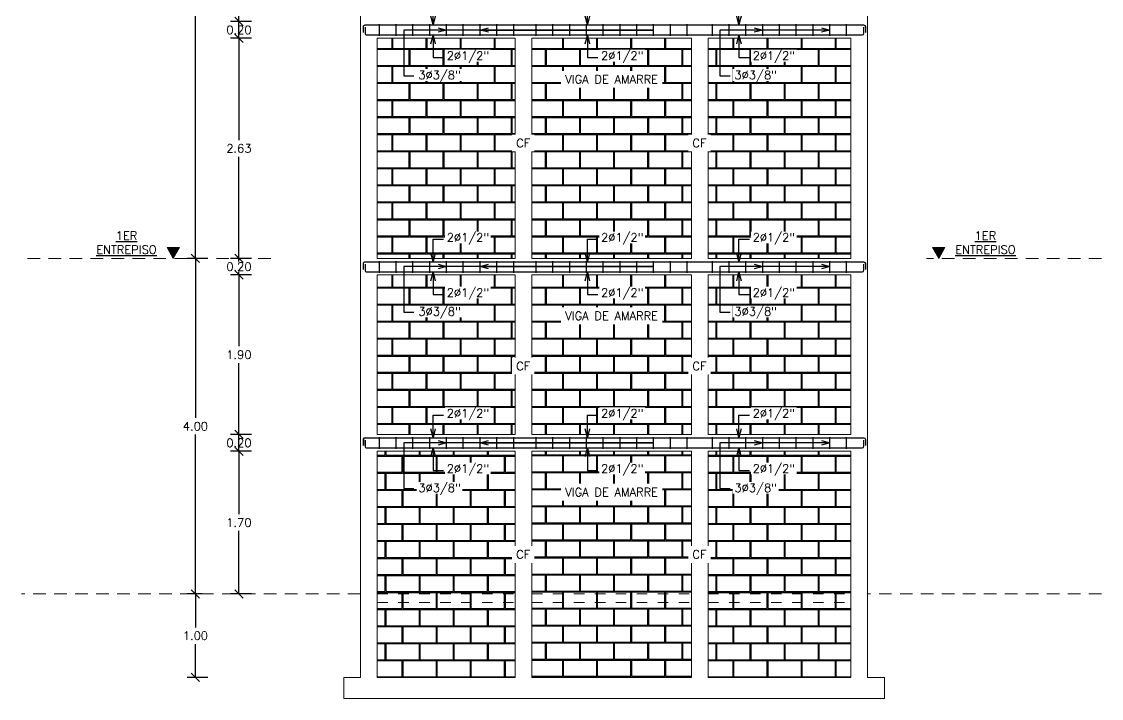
# Model space of a CAD drawing. Header units: metres. Extents: x -44 to 358, y -246 to 48.
# Drawn here: x -21.91 to -9.04, y -98.17 to -90.1 of the extents above; entities that cross this region are included whole.
import ezdxf
from ezdxf import colors
from ezdxf.entities.mleader import LeaderData, LeaderLine
from ezdxf.math import Vec2, Vec3

# ---------------------------------------------------------------- set-up
doc = ezdxf.new("R2010")
doc.units = ezdxf.units.M
doc.header["$LTSCALE"] = 0.3
doc.header["$PDMODE"] = 3
for name, pattern in [('DASHED', [0.75, 0.5, -0.25]), ('HIDDEN', [9.525, 6.35, -3.175]), ('STYLE_01', [0.833282, 0.416565, -0.416718])]:
    doc.linetypes.add(name, pattern=pattern)
for name, color, linetype in [('001-DIMLOSA', 4, 'Continuous'), ('001-DIMTEXTO', 4, 'Continuous'), ('ACERO', 5, 'Continuous'), ('DIMENSIONES', 7, 'Continuous'), ('DIMTEXTO', 4, 'Continuous'), ('HATCH', 8, 'Continuous'), ('TEXTO1', 1, 'Continuous')]:
    doc.layers.add(name, color=color, linetype=linetype)
doc.layers.add('VIGAS', color=1, linetype='HIDDEN', lineweight=15)
doc.styles.add('SMPLEX', font='simplex.shx')
doc.dimstyles.new('DIM-50', dxfattribs={"dimscale": 0.5, "dimtxt": 0.2, "dimasz": 0.2, "dimexe": 0.2, "dimexo": 0.2, "dimgap": 0.1, "dimtad": 0, "dimtih": 1, "dimtoh": 1, "dimzin": 0, "dimdsep": 46, "dimtxsty": 'SMPLEX', "dimblk1": 'OBLIQUE', "dimblk2": 'OBLIQUE', "dimsah": 1, "dimcen": 0.2, "dimclrd": 4, "dimclre": 4, "dimclrt": 4, "dimadec": 0, "dimazin": 0, "dimtfac": 1, "dimtmove": 0, "dimatfit": 3, "dimldrblk": 'OPEN30', "dimfxl": 0.3, "dimfxlon": 1, "dimtfill": 1, "dimtolj": 1, "dimtzin": 0, "dimarcsym": 0})
pattern_1 = [(360, (-20.93746, -163.17626), (0.2032, 0.2032), [0.396875, -0.009525]), (360, (-21.14066, -163.16674), (0.2032, 0.2032), [0.396875, -0.009525]), (90, (-20.93746, -163.17626), (-0.2032, 0.2032), [-0.212725, 0.193675]), (90, (-20.94698, -163.17626), (-0.2032, 0.2032), [-0.212725, 0.193675])]

# ---------------------------------------------------------------- blocks, each defined once
blk = doc.blocks.new('A$C2BC87D2B')
at = {"layer": '001-DIMTEXTO', "lineweight": 0}
h = blk.add_hatch(color=4, dxfattribs=at)
h.dxf.hatch_style = 1
h.paths.add_polyline_path([(0, 0), (0.112, 0.194), (-0.112, 0.194)])
at = {"layer": '001-DIMTEXTO', "color": 4, "lineweight": 0, "flags": 128}
blk.add_lwpolyline([(0, 0), (0.112, 0.194), (-0.112, 0.194)], close=True, dxfattribs=at)
blk = doc.blocks.new('_OBLIQUE')
at = {"color": 0, "linetype": 'ByBlock'}
blk.add_line((-0.5, -0.5), (0.5, 0.5), dxfattribs=at)
blk = doc.blocks.new('*D804')
at = {"layer": 'DEFPOINTS', "color": 0, "ltscale": 0.2, "transparency": 16777216}
for p in [(-19.837, -92.925), (-18.938, -92.925), (-19.656, -96.925)]:
    blk.add_point(p, dxfattribs=at)
at = {"layer": 'DIMENSIONES', "color": 4, "lineweight": -2, "ltscale": 0.2, "transparency": 16777216}
for p, q in [((-19.687, -92.925), (-19.937, -92.925)), ((-19.837, -92.925), (-19.837, -94.825)), ((-19.837, -96.925), (-19.837, -95.025)), ((-19.756, -96.925), (-19.937, -96.925))]:
    blk.add_line(p, q, dxfattribs=at)
at = {"layer": 'DIMENSIONES', "color": 4, "lineweight": -2, "ltscale": 0.2, "transparency": 16777216, "xscale": 0.1, "yscale": 0.1, "zscale": 0.1}
for p, rotation in [((-19.837, -92.925), 90), ((-19.837, -96.925), 270)]:
    blk.add_blockref('_OBLIQUE', p, dxfattribs=dict(at, rotation=rotation))
at = {"layer": 'DIMENSIONES', "color": 4, "ltscale": 0.2, "transparency": 16777216, "insert": (-19.837, -94.925), "char_height": 0.1, "attachment_point": 5, "style": 'SMPLEX', "bg_fill": 3, "box_fill_scale": 1.1, "bg_fill_color": 256, "bg_fill_true_color": 13158600, "bg_fill_transparency": 0}
blk.add_mtext('\\A1;4.00', dxfattribs=at)
blk = doc.blocks.new('_Open30')
at = {"color": 0, "lineweight": -2}
for p, q in [((-1, 0.27), (0, 0)), ((0, 0), (-1, -0.27)), ((0, 0), (-1, 0))]:
    blk.add_line(p, q, dxfattribs=at)
blk = doc.blocks.new('*D805')
at = {"layer": 'DEFPOINTS', "color": 0, "ltscale": 0.2, "transparency": 16777216}
for p in [(-19.837, -86.574), (-14.87, -86.574), (-18.938, -92.925)]:
    blk.add_point(p, dxfattribs=at)
at = {"layer": 'DIMENSIONES', "color": 4, "lineweight": -2, "ltscale": 0.2, "transparency": 16777216}
for p, q in [((-19.687, -86.574), (-19.937, -86.574)), ((-19.837, -86.574), (-19.837, -89.65)), ((-19.837, -92.925), (-19.837, -89.85)), ((-19.687, -92.925), (-19.937, -92.925))]:
    blk.add_line(p, q, dxfattribs=at)
at = {"layer": 'DIMENSIONES', "color": 4, "lineweight": -2, "ltscale": 0.2, "transparency": 16777216, "xscale": 0.1, "yscale": 0.1, "zscale": 0.1}
for p, rotation in [((-19.837, -86.574), 90), ((-19.837, -92.925), 270)]:
    blk.add_blockref('_OBLIQUE', p, dxfattribs=dict(at, rotation=rotation))
at = {"layer": 'DIMENSIONES', "color": 4, "ltscale": 0.2, "transparency": 16777216, "insert": (-19.837, -89.75), "char_height": 0.1, "attachment_point": 5, "style": 'SMPLEX', "bg_fill": 3, "box_fill_scale": 1.1, "bg_fill_color": 256, "bg_fill_true_color": 13158600, "bg_fill_transparency": 0}
blk.add_mtext('\\A1;6.35', dxfattribs=at)
blk = doc.blocks.new('*D806')
at = {"layer": 'DEFPOINTS', "color": 0, "ltscale": 0.2, "transparency": 16777216}
for p in [(-19.656, -96.925), (-19.837, -97.92), (-18.07, -97.92)]:
    blk.add_point(p, dxfattribs=at)
at = {"layer": 'DIMENSIONES', "color": 4, "lineweight": -2, "ltscale": 0.2, "transparency": 16777216}
for p, q in [((-19.756, -96.925), (-19.937, -96.925)), ((-19.837, -96.925), (-19.837, -97.323)), ((-19.837, -97.92), (-19.837, -97.523)), ((-19.687, -97.92), (-19.937, -97.92))]:
    blk.add_line(p, q, dxfattribs=at)
at = {"layer": 'DIMENSIONES', "color": 4, "lineweight": -2, "ltscale": 0.2, "transparency": 16777216, "xscale": 0.1, "yscale": 0.1, "zscale": 0.1}
for p, rotation in [((-19.837, -96.925), 90), ((-19.837, -97.92), 270)]:
    blk.add_blockref('_OBLIQUE', p, dxfattribs=dict(at, rotation=rotation))
at = {"layer": 'DIMENSIONES', "color": 4, "ltscale": 0.2, "transparency": 16777216, "insert": (-19.837, -97.423), "char_height": 0.1, "attachment_point": 5, "style": 'SMPLEX', "bg_fill": 3, "box_fill_scale": 1.1, "bg_fill_color": 256, "bg_fill_true_color": 13158600, "bg_fill_transparency": 0}
blk.add_mtext('\\A1;1.00', dxfattribs=at)
blk = doc.blocks.new('*D807')
at = {"layer": 'DEFPOINTS', "color": 0, "ltscale": 0.2, "transparency": 16777216}
for p in [(-19.319, -95.223), (-17.67, -95.223), (-17.87, -96.925)]:
    blk.add_point(p, dxfattribs=at)
at = {"layer": 'DIMENSIONES', "color": 4, "lineweight": -2, "ltscale": 0.2, "transparency": 16777216}
for p, q in [((-19.169, -95.223), (-19.419, -95.223)), ((-19.319, -95.223), (-19.319, -95.974)), ((-19.319, -96.925), (-19.319, -96.174)), ((-19.169, -96.925), (-19.419, -96.925))]:
    blk.add_line(p, q, dxfattribs=at)
at = {"layer": 'DIMENSIONES', "color": 4, "lineweight": -2, "ltscale": 0.2, "transparency": 16777216, "xscale": 0.1, "yscale": 0.1, "zscale": 0.1}
for p, rotation in [((-19.319, -95.223), 90), ((-19.319, -96.925), 270)]:
    blk.add_blockref('_OBLIQUE', p, dxfattribs=dict(at, rotation=rotation))
at = {"layer": 'DIMENSIONES', "color": 4, "ltscale": 0.2, "transparency": 16777216, "insert": (-19.319, -96.074), "char_height": 0.1, "attachment_point": 5, "style": 'SMPLEX', "bg_fill": 3, "box_fill_scale": 1.1, "bg_fill_color": 256, "bg_fill_true_color": 13158600, "bg_fill_transparency": 0}
blk.add_mtext('\\A1;1.70', dxfattribs=at)
blk = doc.blocks.new('*D808')
at = {"layer": 'DEFPOINTS', "color": 0, "ltscale": 0.2, "transparency": 16777216}
for p in [(-17.67, -95.023), (-17.67, -95.223)]:
    blk.add_point(p, dxfattribs=at)
at = {"layer": 'DIMENSIONES', "color": 4, "lineweight": -2, "ltscale": 0.2, "transparency": 16777216}
for p, q in [((-19.319, -95.023), (-19.319, -94.923)), ((-19.169, -95.023), (-19.419, -95.023)), ((-19.169, -95.223), (-19.419, -95.223)), ((-19.319, -95.223), (-19.319, -95.323))]:
    blk.add_line(p, q, dxfattribs=at)
at = {"layer": 'DIMENSIONES', "color": 4, "ltscale": 0.2, "transparency": 16777216, "insert": (-19.319, -95.123), "char_height": 0.1, "attachment_point": 5, "style": 'SMPLEX', "bg_fill": 3, "box_fill_scale": 1.1, "bg_fill_color": 256, "bg_fill_true_color": 13158600, "bg_fill_transparency": 0}
blk.add_mtext('\\A1;0.20', dxfattribs=at)
at = {"layer": 'DEFPOINTS', "color": 0, "ltscale": 0.2, "transparency": 16777216}
blk.add_point((-19.319, -95.023), dxfattribs=at)
at = {"layer": 'DIMENSIONES', "color": 4, "lineweight": -2, "ltscale": 0.2, "transparency": 16777216}
blk.add_line((-19.319, -95.223), (-19.319, -95.023), dxfattribs=at)
blk.add_line((-19.319, -95.223), (-19.319, -95.023), dxfattribs=at)
at = {"layer": 'DIMENSIONES', "color": 4, "lineweight": -2, "ltscale": 0.2, "transparency": 16777216, "xscale": 0.1, "yscale": 0.1, "zscale": 0.1}
for p, rotation in [((-19.319, -95.023), 270), ((-19.319, -95.223), 90)]:
    blk.add_blockref('_OBLIQUE', p, dxfattribs=dict(at, rotation=rotation))
blk = doc.blocks.new('*D809')
at = {"layer": 'DEFPOINTS', "color": 0, "ltscale": 0.2, "transparency": 16777216}
for p in [(-19.319, -93.12), (-17.67, -93.12), (-17.67, -95.023)]:
    blk.add_point(p, dxfattribs=at)
at = {"layer": 'DIMENSIONES', "color": 4, "lineweight": -2, "ltscale": 0.2, "transparency": 16777216}
for p, q in [((-19.169, -93.12), (-19.419, -93.12)), ((-19.319, -93.12), (-19.319, -93.972)), ((-19.319, -95.023), (-19.319, -94.172)), ((-19.169, -95.023), (-19.419, -95.023))]:
    blk.add_line(p, q, dxfattribs=at)
at = {"layer": 'DIMENSIONES', "color": 4, "lineweight": -2, "ltscale": 0.2, "transparency": 16777216, "xscale": 0.1, "yscale": 0.1, "zscale": 0.1}
for p, rotation in [((-19.319, -93.12), 90), ((-19.319, -95.023), 270)]:
    blk.add_blockref('_OBLIQUE', p, dxfattribs=dict(at, rotation=rotation))
at = {"layer": 'DIMENSIONES', "color": 4, "ltscale": 0.2, "transparency": 16777216, "insert": (-19.319, -94.072), "char_height": 0.1, "attachment_point": 5, "style": 'SMPLEX', "bg_fill": 3, "box_fill_scale": 1.1, "bg_fill_color": 256, "bg_fill_true_color": 13158600, "bg_fill_transparency": 0}
blk.add_mtext('\\A1;1.90', dxfattribs=at)
blk = doc.blocks.new('*D810')
at = {"layer": 'DEFPOINTS', "color": 0, "ltscale": 0.2, "transparency": 16777216}
for p in [(-17.67, -92.925), (-17.67, -93.12)]:
    blk.add_point(p, dxfattribs=at)
at = {"layer": 'DIMENSIONES', "color": 4, "lineweight": -2, "ltscale": 0.2, "transparency": 16777216}
for p, q in [((-19.169, -92.925), (-19.419, -92.925)), ((-19.319, -93.12), (-19.319, -92.925)), ((-19.169, -93.12), (-19.419, -93.12))]:
    blk.add_line(p, q, dxfattribs=at)
at = {"layer": 'DIMENSIONES', "color": 4, "ltscale": 0.2, "transparency": 16777216, "insert": (-19.319, -93.023), "char_height": 0.1, "attachment_point": 5, "style": 'SMPLEX', "bg_fill": 3, "box_fill_scale": 1.1, "bg_fill_color": 256, "bg_fill_true_color": 13158600, "bg_fill_transparency": 0}
blk.add_mtext('\\A1;0.20', dxfattribs=at)
at = {"layer": 'DEFPOINTS', "color": 0, "ltscale": 0.2, "transparency": 16777216}
blk.add_point((-19.319, -92.925), dxfattribs=at)
at = {"layer": 'DIMENSIONES', "color": 4, "lineweight": -2, "ltscale": 0.2, "transparency": 16777216, "xscale": 0.1, "yscale": 0.1, "zscale": 0.1}
for p, rotation in [((-19.319, -92.925), 90), ((-19.319, -93.12), 270)]:
    blk.add_blockref('_OBLIQUE', p, dxfattribs=dict(at, rotation=rotation))
blk = doc.blocks.new('*D811')
at = {"layer": 'DEFPOINTS', "color": 0, "ltscale": 0.2, "transparency": 16777216}
for p in [(-19.319, -90.3), (-17.67, -90.3), (-17.67, -92.925)]:
    blk.add_point(p, dxfattribs=at)
at = {"layer": 'DIMENSIONES', "color": 4, "lineweight": -2, "ltscale": 0.2, "transparency": 16777216}
for p, q in [((-19.169, -90.3), (-19.419, -90.3)), ((-19.319, -90.3), (-19.319, -91.513)), ((-19.319, -92.925), (-19.319, -91.713)), ((-19.169, -92.925), (-19.419, -92.925))]:
    blk.add_line(p, q, dxfattribs=at)
at = {"layer": 'DIMENSIONES', "color": 4, "lineweight": -2, "ltscale": 0.2, "transparency": 16777216, "xscale": 0.1, "yscale": 0.1, "zscale": 0.1}
for p, rotation in [((-19.319, -90.3), 90), ((-19.319, -92.925), 270)]:
    blk.add_blockref('_OBLIQUE', p, dxfattribs=dict(at, rotation=rotation))
at = {"layer": 'DIMENSIONES', "color": 4, "ltscale": 0.2, "transparency": 16777216, "insert": (-19.319, -91.613), "char_height": 0.1, "attachment_point": 5, "style": 'SMPLEX', "bg_fill": 3, "box_fill_scale": 1.1, "bg_fill_color": 256, "bg_fill_true_color": 13158600, "bg_fill_transparency": 0}
blk.add_mtext('\\A1;2.63', dxfattribs=at)
blk = doc.blocks.new('*D812')
at = {"layer": 'DEFPOINTS', "color": 0, "ltscale": 0.2, "transparency": 16777216}
for p in [(-17.67, -90.1), (-17.67, -90.3)]:
    blk.add_point(p, dxfattribs=at)
at = {"layer": 'DIMENSIONES', "color": 4, "lineweight": -2, "ltscale": 0.2, "transparency": 16777216}
for p, q in [((-19.319, -90.1), (-19.319, -90)), ((-19.169, -90.1), (-19.419, -90.1)), ((-19.169, -90.3), (-19.419, -90.3)), ((-19.319, -90.3), (-19.319, -90.4))]:
    blk.add_line(p, q, dxfattribs=at)
at = {"layer": 'DIMENSIONES', "color": 4, "ltscale": 0.2, "transparency": 16777216, "insert": (-19.319, -90.2), "char_height": 0.1, "attachment_point": 5, "style": 'SMPLEX', "bg_fill": 3, "box_fill_scale": 1.1, "bg_fill_color": 256, "bg_fill_true_color": 13158600, "bg_fill_transparency": 0}
blk.add_mtext('\\A1;0.20', dxfattribs=at)
at = {"layer": 'DEFPOINTS', "color": 0, "ltscale": 0.2, "transparency": 16777216}
blk.add_point((-19.319, -90.1), dxfattribs=at)
at = {"layer": 'DIMENSIONES', "color": 4, "lineweight": -2, "ltscale": 0.2, "transparency": 16777216}
blk.add_line((-19.319, -90.3), (-19.319, -90.1), dxfattribs=at)
blk.add_line((-19.319, -90.3), (-19.319, -90.1), dxfattribs=at)
at = {"layer": 'DIMENSIONES', "color": 4, "lineweight": -2, "ltscale": 0.2, "transparency": 16777216, "xscale": 0.1, "yscale": 0.1, "zscale": 0.1}
for p, rotation in [((-19.319, -90.1), 270), ((-19.319, -90.3), 90)]:
    blk.add_blockref('_OBLIQUE', p, dxfattribs=dict(at, rotation=rotation))
blk = doc.blocks.new('*D813')
at = {"layer": 'DEFPOINTS', "color": 0, "ltscale": 0.2, "transparency": 16777216}
for p in [(-19.319, -88.701), (-17.67, -88.701), (-17.67, -90.1)]:
    blk.add_point(p, dxfattribs=at)
at = {"layer": 'DIMENSIONES', "color": 4, "lineweight": -2, "ltscale": 0.2, "transparency": 16777216}
for p, q in [((-19.169, -88.701), (-19.419, -88.701)), ((-19.319, -88.701), (-19.319, -89.301)), ((-19.319, -90.1), (-19.319, -89.501)), ((-19.169, -90.1), (-19.419, -90.1))]:
    blk.add_line(p, q, dxfattribs=at)
at = {"layer": 'DIMENSIONES', "color": 4, "lineweight": -2, "ltscale": 0.2, "transparency": 16777216, "xscale": 0.1, "yscale": 0.1, "zscale": 0.1}
for p, rotation in [((-19.319, -88.701), 90), ((-19.319, -90.1), 270)]:
    blk.add_blockref('_OBLIQUE', p, dxfattribs=dict(at, rotation=rotation))
at = {"layer": 'DIMENSIONES', "color": 4, "ltscale": 0.2, "transparency": 16777216, "insert": (-19.319, -89.401), "char_height": 0.1, "attachment_point": 5, "style": 'SMPLEX', "bg_fill": 3, "box_fill_scale": 1.1, "bg_fill_color": 256, "bg_fill_true_color": 13158600, "bg_fill_transparency": 0}
blk.add_mtext('\\A1;1.40', dxfattribs=at)
blk = doc.blocks.new('*U818')
at = {"layer": 'ACERO'}
blk.add_line((0, -0.07), (0, 0.07), dxfattribs=at)
blk = doc.blocks.new('*U819')
at = {"layer": 'HATCH', "color": 0, "linetype": 'ByBlock', "lineweight": -2, "transparency": 16777216}
for p in [(0, 0), (0.2, 0), (0.4, 0), (0.6, 0), (0.8, 0), (1, 0), (1.2, 0), (1.4, 0), (1.6, 0)]:
    blk.add_blockref('*U818', p, dxfattribs=at)
blk = doc.blocks.new('*U820')
at = {"layer": 'ACERO'}
blk.add_line((0, -0.07), (0, 0.07), dxfattribs=at)
blk = doc.blocks.new('*U821')
at = {"layer": 'HATCH', "color": 0, "linetype": 'ByBlock', "lineweight": -2, "transparency": 16777216}
for p in [(0, 0), (0.2, 0), (0.4, 0), (0.6, 0), (0.8, 0), (1, 0), (1.2, 0), (1.4, 0), (1.6, 0), (1.8, 0)]:
    blk.add_blockref('*U820', p, dxfattribs=at)
blk = doc.blocks.new('*U822')
at = {"layer": 'ACERO'}
blk.add_line((0, -0.07), (0, 0.07), dxfattribs=at)
blk = doc.blocks.new('*U823')
at = {"layer": 'HATCH', "color": 0, "linetype": 'ByBlock', "lineweight": -2, "transparency": 16777216}
for p in [(0, 0), (0.2, 0), (0.4, 0), (0.6, 0), (0.8, 0), (1, 0), (1.2, 0), (1.4, 0), (1.6, 0)]:
    blk.add_blockref('*U822', p, dxfattribs=at)
blk = doc.blocks.new('*U828')
at = {"layer": 'ACERO'}
blk.add_line((0, -0.07), (0, 0.07), dxfattribs=at)
blk = doc.blocks.new('*U829')
at = {"layer": 'HATCH', "color": 0, "linetype": 'ByBlock', "lineweight": -2, "transparency": 16777216}
for p in [(0, 0), (0.2, 0), (0.4, 0), (0.6, 0), (0.8, 0), (1, 0), (1.2, 0), (1.4, 0), (1.6, 0)]:
    blk.add_blockref('*U828', p, dxfattribs=at)
blk = doc.blocks.new('*U824')
at = {"layer": 'ACERO'}
blk.add_line((0, -0.07), (0, 0.07), dxfattribs=at)
blk = doc.blocks.new('*U825')
at = {"layer": 'HATCH', "color": 0, "linetype": 'ByBlock', "lineweight": -2, "transparency": 16777216}
for p in [(0, 0), (0.2, 0), (0.4, 0), (0.6, 0), (0.8, 0), (1, 0), (1.2, 0), (1.4, 0), (1.6, 0), (1.8, 0)]:
    blk.add_blockref('*U824', p, dxfattribs=at)
blk = doc.blocks.new('*U826')
at = {"layer": 'ACERO'}
blk.add_line((0, -0.07), (0, 0.07), dxfattribs=at)
blk = doc.blocks.new('*U827')
at = {"layer": 'HATCH', "color": 0, "linetype": 'ByBlock', "lineweight": -2, "transparency": 16777216}
for p in [(0, 0), (0.2, 0), (0.4, 0), (0.6, 0), (0.8, 0), (1, 0), (1.2, 0), (1.4, 0), (1.6, 0)]:
    blk.add_blockref('*U826', p, dxfattribs=at)
blk = doc.blocks.new('*U834')
at = {"layer": 'ACERO'}
blk.add_line((0, -0.07), (0, 0.07), dxfattribs=at)
blk = doc.blocks.new('*U835')
at = {"layer": 'HATCH', "color": 0, "linetype": 'ByBlock', "lineweight": -2, "transparency": 16777216}
for p in [(0, 0), (0.2, 0), (0.4, 0), (0.6, 0), (0.8, 0), (1, 0), (1.2, 0), (1.4, 0), (1.6, 0)]:
    blk.add_blockref('*U834', p, dxfattribs=at)
blk = doc.blocks.new('*U830')
at = {"layer": 'ACERO'}
blk.add_line((0, -0.07), (0, 0.07), dxfattribs=at)
blk = doc.blocks.new('*U831')
at = {"layer": 'HATCH', "color": 0, "linetype": 'ByBlock', "lineweight": -2, "transparency": 16777216}
for p in [(0, 0), (0.2, 0), (0.4, 0), (0.6, 0), (0.8, 0), (1, 0), (1.2, 0), (1.4, 0), (1.6, 0), (1.8, 0)]:
    blk.add_blockref('*U830', p, dxfattribs=at)
blk = doc.blocks.new('*U832')
at = {"layer": 'ACERO'}
blk.add_line((0, -0.07), (0, 0.07), dxfattribs=at)
blk = doc.blocks.new('*U833')
at = {"layer": 'HATCH', "color": 0, "linetype": 'ByBlock', "lineweight": -2, "transparency": 16777216}
for p in [(0, 0), (0.2, 0), (0.4, 0), (0.6, 0), (0.8, 0), (1, 0), (1.2, 0), (1.4, 0), (1.6, 0)]:
    blk.add_blockref('*U832', p, dxfattribs=at)

msp = doc.modelspace()

# ---------------------------------------------------------------- hatches: boundary and pattern name
at = {"layer": 'HATCH', "ltscale": 0.2}
h = msp.add_hatch(dxfattribs=at)
h.set_pattern_fill('AR-B816C', color=256, scale=0.001, angle=-90)
h.set_pattern_definition(pattern_1)
h.paths.add_polyline_path([(-16.026886, -90.3004349), (-17.6698993, -90.3004349), (-17.6698993, -92.9254364), (-16.026886, -92.925437)])
h = msp.add_hatch(dxfattribs=at)
h.set_pattern_fill('AR-B816C', color=256, scale=0.001, angle=-90)
h.set_pattern_definition(pattern_1)
h.paths.add_polyline_path([(-15.826886, -92.925437), (-13.9268875, -92.9254364), (-13.9268875, -90.3004349), (-15.826886, -90.3004349)])
h = msp.add_hatch(dxfattribs=at)
h.set_pattern_fill('AR-B816C', color=256, scale=0.001, angle=-90)
h.set_pattern_definition(pattern_1)
h.paths.add_polyline_path([(-12.0268875, -90.3004349), (-13.7268875, -90.3004349), (-13.7268875, -92.9254364), (-12.0268875, -92.9254364)])
h = msp.add_hatch(dxfattribs=at)
h.set_pattern_fill('AR-B816C', color=256, scale=0.001, angle=-90)
h.set_pattern_definition(pattern_1)
h.paths.add_polyline_path([(-17.6698993, -95.0229364), (-16.026886, -95.0229364), (-16.026886, -93.1204364), (-17.6698993, -93.1204364)])
h = msp.add_hatch(dxfattribs=at)
h.set_pattern_fill('AR-B816C', color=256, scale=0.001, angle=-90)
h.set_pattern_definition(pattern_1)
h.paths.add_polyline_path([(-13.9268875, -95.0229364), (-13.9268875, -93.1204364), (-15.826886, -93.1204364), (-15.826886, -95.0229364)])
h = msp.add_hatch(dxfattribs=at)
h.set_pattern_fill('AR-B816C', color=256, scale=0.001, angle=-90)
h.set_pattern_definition(pattern_1)
h.paths.add_polyline_path([(-12.0268875, -93.1204364), (-13.7268875, -93.1204364), (-13.7268875, -95.0229364), (-12.0268875, -95.0229364)])
h = msp.add_hatch(dxfattribs=at)
h.set_pattern_fill('AR-B816C', color=256, scale=0.001, angle=-90)
h.set_pattern_definition([(360, (-24.88047, -163.3533), (0.2032, 0.2032), [0.396875, -0.009525]), (360, (-25.08367, -163.34377), (0.2032, 0.2032), [0.396875, -0.009525]), (90, (-24.88047, -163.3533), (-0.2032, 0.2032), [-0.212725, 0.193675]), (90, (-24.89, -163.3533), (-0.2032, 0.2032), [-0.212725, 0.193675])])
h.paths.add_polyline_path([(-16.026886, -97.9204364), (-16.026886, -95.2229364), (-17.6698993, -95.2229364), (-17.6698993, -97.9204364)])
h = msp.add_hatch(dxfattribs=at)
h.set_pattern_fill('AR-B816C', color=256, scale=0.001, angle=-90)
h.set_pattern_definition([(360, (-20.93746, -163.34661), (0.2032, 0.2032), [0.396875, -0.009525]), (360, (-21.14066, -163.33709), (0.2032, 0.2032), [0.396875, -0.009525]), (90, (-20.93746, -163.34661), (-0.2032, 0.2032), [-0.212725, 0.193675]), (90, (-20.94698, -163.34661), (-0.2032, 0.2032), [-0.212725, 0.193675])])
h.paths.add_polyline_path([(-15.826886, -95.2229364), (-15.826886, -97.9204364), (-13.9268875, -97.9204364), (-13.9268875, -95.2229364)])
h = msp.add_hatch(dxfattribs=at)
h.set_pattern_fill('AR-B816C', color=256, scale=0.001, angle=-90)
h.set_pattern_definition([(360, (-20.93746, -163.3533), (0.2032, 0.2032), [0.396875, -0.009525]), (360, (-21.14066, -163.34377), (0.2032, 0.2032), [0.396875, -0.009525]), (90, (-20.93746, -163.3533), (-0.2032, 0.2032), [-0.212725, 0.193675]), (90, (-20.94698, -163.3533), (-0.2032, 0.2032), [-0.212725, 0.193675])])
h.paths.add_polyline_path([(-13.7268875, -97.9204364), (-12.0268875, -97.9204364), (-12.0268875, -95.2229364), (-13.7268875, -95.2229364)])

# ---------------------------------------------------------------- linework, layer by layer
at = {"layer": 'TEXTO1', "color": 8, "linetype": 'DASHED', "lineweight": 0}
for p, q in [((-18.9375522, -92.9254364), (-21.9083306, -92.9254364)), ((-9.0403905, -92.9254364), (-11.124699, -92.9254364)), ((-17.8698993, -96.9254364), (-21.9083306, -96.9254364)), ((-9.0403905, -96.9254364), (-11.8268875, -96.9254364))]:
    msp.add_line(p, q, dxfattribs=at)
at = {"layer": 'TEXTO1', "color": 8, "linetype": 'STYLE_01', "lineweight": 0}
for p, q in [((-17.6698993, -96.9254364, 0), (-16.026886, -96.9254364, 0)), ((-15.826886, -96.9254364, 0), (-13.9268875, -96.9254364, 0)), ((-13.7268875, -96.9254364, 0), (-12.0268875, -96.9254364, 0)), ((-17.6698993, -97.0254364, 0), (-16.026886, -97.0254364, 0)), ((-15.826886, -97.0254364, 0), (-13.9268875, -97.0254364, 0)), ((-13.7268875, -97.0254364, 0), (-12.0268875, -97.0254364, 0))]:
    msp.add_line(p, q, dxfattribs=at)
at = {"layer": 'VIGAS', "linetype": 'ByBlock'}
for p, q in [((-17.8698993, -97.9204364), (-17.8698993, -88.6255656)), ((-11.8268875, -88.6524423), (-11.8268875, -97.9204364)), ((-17.6698993, -92.9254364), (-17.6698993, -90.3004349)), ((-17.6698993, -90.3004349), (-16.026886, -90.3004349)), ((-16.026886, -92.925437), (-16.026886, -90.3004349)), ((-15.826886, -90.3004349), (-13.9268875, -90.3004349)), ((-15.826886, -92.9254364), (-15.826886, -90.3004349)), ((-13.9268875, -92.9254364), (-13.9268875, -90.3004349)), ((-13.7268875, -92.9254364), (-13.7268875, -90.3004349)), ((-13.7268875, -90.3004349), (-12.0268875, -90.3004349)), ((-12.0268875, -92.9254364), (-12.0268875, -90.3004349)), ((-17.6698993, -92.9254364), (-16.026886, -92.925437)), ((-15.826886, -92.925437), (-13.9268875, -92.9254364)), ((-13.7268875, -92.9254364), (-12.0268875, -92.9254364)), ((-17.6698993, -95.0229364), (-17.6698993, -93.1204364)), ((-16.026886, -93.1204364), (-17.6698993, -93.1204364)), ((-16.026886, -93.1204357), (-16.026886, -95.0229364)), ((-13.9268875, -93.1204364), (-15.826886, -93.1204364)), ((-15.826886, -93.1204364), (-15.826886, -95.0229364)), ((-13.9268875, -93.1204364), (-13.9268875, -95.0229364)), ((-12.0268875, -93.1204364), (-13.7268875, -93.1204364)), ((-13.7268875, -93.1204364), (-13.7268875, -95.0229364)), ((-16.026886, -95.0229364), (-17.6698993, -95.0229364)), ((-13.9268875, -95.0229364), (-15.826886, -95.0229364)), ((-12.0268875, -95.0229364), (-13.7268875, -95.0229364)), ((-17.6698993, -97.9204364), (-17.6698993, -95.2229364)), ((-16.026886, -95.2229364), (-17.6698993, -95.2229364)), ((-16.026886, -95.2229364), (-16.026886, -97.9204364)), ((-15.826886, -95.2229364), (-15.826886, -97.9204364)), ((-13.9268875, -95.2229364), (-15.826886, -95.2229364)), ((-13.9268875, -95.2229364), (-13.9268875, -97.9204364)), ((-13.7268875, -95.2229364), (-13.7268875, -97.9204364)), ((-12.0268875, -95.2229364), (-13.7268875, -95.2229364)), ((-17.8698993, -97.9204364), (-18.0699352, -97.9204364)), ((-18.0699352, -97.9204364), (-18.0699352, -98.1704364)), ((-11.6269234, -97.9204364), (-11.8268875, -97.9204364)), ((-11.6269234, -98.1704364), (-11.6269234, -97.9204364)), ((-18.0699352, -98.1704364), (-11.6269234, -98.1704364))]:
    msp.add_line(p, q, dxfattribs=at)
at = {"layer": 'VIGAS', "linetype": 'ByBlock', "transparency": 33554534}
for p, q in [((-15.826886, -92.925437), (-13.9268875, -92.9254364)), ((-12.0268875, -95.0229364), (-12.0268875, -93.1204364)), ((-12.0268875, -97.9204364), (-12.0268875, -95.2229364)), ((-17.6698993, -97.9204364), (-16.026886, -97.9204364)), ((-15.826886, -97.9204364), (-13.9268875, -97.9204364)), ((-13.7268875, -97.9204364), (-12.0268875, -97.9204364))]:
    msp.add_line(p, q, dxfattribs=at)

# ---------------------------------------------------------------- block references
at = {"layer": 'HATCH'}
for name, p in [('*U833', (-13.6768875, -90.2011709)), ('*U827', (-13.6768867, -93.0261729)), ('*U821', (-15.776886, -95.1236723)), ('*U823', (-13.6768875, -95.1236723))]:
    msp.add_blockref(name, p, dxfattribs=at)
at = {"layer": 'TEXTO1', "ltscale": 2, "yscale": 0.6666666666666666, "zscale": 0.6666666666666666}
for p, xscale in [((-20.1007461, -92.92517), 0.6666666666666666), ((-10.9792781, -92.92517), -0.6666666666666666)]:
    msp.add_blockref('A$C2BC87D2B', p, dxfattribs=dict(at, xscale=xscale))

# ---------------------------------------------------------------- leaders
at = {"layer": '001-DIMLOSA', "lineweight": 0}
for points in [[(-13.3592396, -90.1357223), (-13.3592396, -89.8713216), (-13.2332325, -89.8713216)], [(-13.3592396, -90.2651476), (-13.3592396, -90.5295482), (-13.2332325, -90.5295482)], [(-13.3592388, -92.9607243), (-13.3592388, -92.6963237), (-13.2332317, -92.6963237)], [(-17.0048785, -93.0901496), (-17.0048785, -93.3545503), (-16.8788714, -93.3545503)], [(-15.1662922, -93.0901496), (-15.1662922, -93.3545503), (-15.0402852, -93.3545503)], [(-13.3592388, -93.0901496), (-13.3592388, -93.3545503), (-13.2332317, -93.3545503)], [(-17.0048793, -95.0582237), (-17.0048793, -94.793823), (-16.8788722, -94.793823)], [(-15.166293, -95.0582237), (-15.166293, -94.793823), (-15.040286, -94.793823)], [(-13.3592396, -95.0582237), (-13.3592396, -94.793823), (-13.2332325, -94.793823)], [(-17.0048793, -95.187649), (-17.0048793, -95.4520497), (-16.8788722, -95.4520497)], [(-15.166293, -95.187649), (-15.166293, -95.4520497), (-15.040286, -95.4520497)], [(-13.3592396, -95.187649), (-13.3592396, -95.4520497), (-13.2332325, -95.4520497)]]:
    msp.add_leader(points, dimstyle='DIM-50', override={"dimgap": 0.1, "dimtad": 0}, dxfattribs=at)
at = {"layer": 'DIMTEXTO', "ltscale": 0.2}
ml = msp.add_multileader_mtext('Standard', dxfattribs=at)
ml.set_content('', color=256)
ml.set_leader_properties()
ml.set_arrow_properties(name='OPEN30')
ml.build(insert=Vec2(0, 0))
ml.multileader.update_dxf_attribs({"text_right_attachment_type": 6, "dogleg_length": 0.36, "arrow_head_size": 0.1})
ctx = ml.context
ctx.base_point, ctx.char_height, ctx.arrow_head_size, ctx.landing_gap_size, ctx.plane_origin = Vec3(-13.2088555, -90.1511709), 0.1, 0.1, 0.01, Vec3(-12.6768875, -90.2011709)
ctx.right_attachment, ctx.text_align_type = 6, 2
notes = []
notes.append((ctx, [(0, (1, 1, 0), (-12.9888555, -90.2011709), (-1, 0), 0.2, [(0, [(-12.2768875, -90.2011709)], 0, [])])]))
ctx.mtext.insert, ctx.mtext.alignment, ctx.mtext.flow_direction = Vec3(-13.1988555, -90.1011709), 3, 5
ml = msp.add_multileader_mtext('Standard', dxfattribs=at)
ml.set_content('', color=256)
ml.set_leader_properties()
ml.set_arrow_properties(name='OPEN30')
ml.build(insert=Vec2(0, 0))
ml.multileader.update_dxf_attribs({"text_right_attachment_type": 6, "dogleg_length": 0.36, "arrow_head_size": 0.1})
ctx = ml.context
ctx.base_point, ctx.char_height, ctx.arrow_head_size, ctx.landing_gap_size, ctx.plane_origin = Vec3(-13.2088555, -92.9711723), 0.1, 0.1, 0.01, Vec3(-12.6768875, -93.0211723)
ctx.right_attachment, ctx.text_align_type = 6, 2
notes.append((ctx, [(0, (1, 1, 0), (-12.9888555, -93.0211723), (-1, 0), 0.2, [(0, [(-12.2768875, -93.0211723)], 0, [])])]))
ctx.mtext.insert, ctx.mtext.alignment, ctx.mtext.flow_direction = Vec3(-13.1988555, -92.9211723), 3, 5
ml = msp.add_multileader_mtext('Standard', dxfattribs=at)
ml.set_content('', color=256)
ml.set_leader_properties()
ml.set_arrow_properties(name='OPEN30')
ml.build(insert=Vec2(0, 0))
ml.multileader.update_dxf_attribs({"text_right_attachment_type": 6, "dogleg_length": 0.36, "arrow_head_size": 0.1})
ctx = ml.context
ctx.base_point, ctx.char_height, ctx.arrow_head_size, ctx.landing_gap_size, ctx.plane_origin = Vec3(-16.9762376, -95.0736723), 0.1, 0.1, 0.01, Vec3(-16.4442696, -95.1236723)
ctx.right_attachment, ctx.text_align_type = 6, 2
notes.append((ctx, [(0, (1, 1, 0), (-16.7562376, -95.1236723), (-1, 0), 0.2, [(2, [(-16.4442696, -95.1236723), (-15.576886, -95.1236723), (-14.376886, -95.1236723)], 0, [])])]))
ctx.mtext.insert, ctx.mtext.alignment, ctx.mtext.flow_direction = Vec3(-16.9662376, -95.0236723), 3, 5
ml = msp.add_multileader_mtext('Standard', dxfattribs=at)
ml.set_content('', color=256)
ml.set_leader_properties()
ml.set_arrow_properties(name='OPEN30')
ml.build(insert=Vec2(0, 0))
ml.multileader.update_dxf_attribs({"text_right_attachment_type": 6, "dogleg_length": 0.36, "arrow_head_size": 0.1})
ctx = ml.context
ctx.base_point, ctx.char_height, ctx.arrow_head_size, ctx.landing_gap_size, ctx.plane_origin = Vec3(-13.2088555, -95.0736723), 0.1, 0.1, 0.01, Vec3(-12.6768875, -95.1236723)
ctx.right_attachment, ctx.text_align_type = 6, 2
notes.append((ctx, [(0, (1, 1, 0), (-12.9888555, -95.1236723), (-1, 0), 0.2, [(0, [(-12.2768875, -95.1236723)], 0, [])])]))
ctx.mtext.insert, ctx.mtext.alignment, ctx.mtext.flow_direction = Vec3(-13.1988555, -95.0236723), 3, 5
for ctx, leaders in notes:
    for number, flags, end, landing, length, lines in leaders:
        leader = LeaderData()
        leader.index, (leader.has_last_leader_line, leader.has_dogleg_vector, leader.attachment_direction) = number, flags
        leader.last_leader_point, leader.dogleg_vector, leader.dogleg_length = Vec3(end), Vec3(landing), length
        for number, points, colour, breaks in lines:
            line = LeaderLine()
            line.index, line.vertices, line.color, line.breaks = number, Vec3.list(points), colors.encode_raw_color(colour), breaks
            leader.lines.append(line)
        ctx.leaders.append(leader)

# ---------------------------------------------------------------- next in the draw order: texts
at = {"layer": '001-DIMTEXTO', "color": 4, "char_height": 0.1, "attachment_point": 5, "style": 'SMPLEX', "bg_fill": 3, "bg_fill_color": 256, "bg_fill_transparency": 0}
for s, insert, box_fill_scale in [('\\A1;2∅1/2"', (-12.9437067, -90.5239924), 1.2), ('\\A1;CF', (-13.8303226, -91.5486991), 1.5), ('\\A1;2∅1/2"', (-12.9437059, -92.6907678), 1.2), ('\\A1;2∅1/2"', (-16.5893456, -93.3489945), 1.2), ('\\A1;2∅1/2"', (-14.7507594, -93.3489945), 1.2), ('\\A1;2∅1/2"', (-12.9437059, -93.3489945), 1.2), ('\\A1;VIGA DE AMARRE', (-14.8768867, -93.609166), 1.5), ('\\A1;CF', (-15.9303211, -94.2072197), 1.5), ('\\A1;CF', (-13.8303226, -94.2072197), 1.5), ('\\A1;2∅1/2"', (-16.5893464, -94.7882672), 1.2), ('\\A1;2∅1/2"', (-14.7507602, -94.7882672), 1.2), ('\\A1;2∅1/2"', (-12.9437067, -94.7882672), 1.2), ('\\A1;2∅1/2"', (-16.5893464, -95.4464938), 1.2), ('\\A1;2∅1/2"', (-14.7507602, -95.4464938), 1.2), ('\\A1;2∅1/2"', (-12.9437067, -95.4464938), 1.2), ('\\A1;VIGA DE AMARRE', (-14.8768867, -95.711666), 1.5), ('\\A1;CF', (-15.9303211, -96.4539821), 1.5), ('\\A1;CF', (-13.8303226, -96.4539821), 1.5)]:
    msp.add_mtext(s, dxfattribs=dict(at, insert=insert, box_fill_scale=box_fill_scale))
at = {"layer": 'TEXTO1', "color": 4, "char_height": 0.1, "width": 0.006391309, "attachment_point": 5, "style": 'SMPLEX', "bg_fill": 2}
for insert in [(-20.6581343, -92.7361042), (-10.4218899, -92.7361042)]:
    msp.add_mtext('\\A1;{\\L1ER ENTREPISO}', dxfattribs=dict(at, insert=insert))

# ---------------------------------------------------------------- next in the draw order: dimensions: what is measured, and where the dimension line sits
at = {"layer": 'DIMENSIONES', "ltscale": 0.2}
dim = msp.add_linear_dim(base=(-19.8365978, -92.9254364), p1=(-19.6564616, -96.9254364), p2=(-18.9375522, -92.9254364), angle=90, dimstyle='DIM-50', dxfattribs=at)
dim.commit()
dim.dimension.update_dxf_attribs({"geometry": '*D804', "text_midpoint": (-19.8365978, -94.9254364)})

# ---------------------------------------------------------------- next in the draw order: dimensions: what is measured, and where the dimension line sits
for base, p1, p2, picture, middle in [((-19.8365978, -86.5740808), (-18.9375522, -92.9254364), (-14.8698993, -86.5740808), '*D805', (-19.8365978, -89.7497586)), ((-19.836597777, -97.920436354), (-19.656461551, -96.925436351), (-18.069935237, -97.920436354), '*D806', (-19.836597777, -97.422936352))]:
    dim = msp.add_linear_dim(base=base, p1=p1, p2=p2, angle=90, dimstyle='DIM-50', override={"dimtmove": 1}, dxfattribs=at)
    dim.commit()
    dim.dimension.update_dxf_attribs({"geometry": picture, "text_midpoint": middle})

# ---------------------------------------------------------------- next in the draw order: leaders
at = {"layer": 'HATCH', "ltscale": 0.2}
for points in [[(-13.0768875, -90.2011709), (-13.587326, -90.2011709), (-13.587326, -90.746778), (-13.4647592, -90.746778)], [(-13.0768875, -93.0211723), (-13.587326, -93.0211723), (-13.587326, -93.5667794), (-13.4647592, -93.5667794)], [(-16.8442696, -95.1236723), (-17.3547081, -95.1236723), (-17.3547081, -95.6692794), (-17.2321413, -95.6692794)], [(-13.0768875, -95.1236723), (-13.587326, -95.1236723), (-13.587326, -95.6692794), (-13.4647592, -95.6692794)]]:
    msp.add_leader(points, dimstyle='DIM-50', dxfattribs=at)

# ---------------------------------------------------------------- next in the draw order: block references
at = {"layer": 'HATCH'}
for name, p in [('*U831', (-15.776886, -90.2011709)), ('*U825', (-15.7768852, -93.0261729))]:
    msp.add_blockref(name, p, dxfattribs=at)

# ---------------------------------------------------------------- next in the draw order: texts
at = {"layer": '001-DIMTEXTO', "color": 4, "char_height": 0.1, "attachment_point": 5, "style": 'SMPLEX', "bg_fill": 3, "bg_fill_color": 256, "bg_fill_transparency": 0}
for s, insert, box_fill_scale in [('\\A1;VIGA DE AMARRE', (-14.8768867, -90.7891646), 1.5), ('\\A1;3∅3/8"', (-13.160064, -90.7542835), 1.2), ('\\A1;CF', (-15.9303211, -91.5486991), 1.5), ('\\A1;3∅3/8"', (-13.160064, -93.574285), 1.2), ('\\A1;3∅3/8"', (-16.9274461, -95.676785), 1.2), ('\\A1;3∅3/8"', (-13.160064, -95.676785), 1.2)]:
    msp.add_mtext(s, dxfattribs=dict(at, insert=insert, box_fill_scale=box_fill_scale))

# ---------------------------------------------------------------- next in the draw order: dimensions: what is measured, and where the dimension line sits
at = {"layer": 'DIMENSIONES', "ltscale": 0.2}
dim = msp.add_linear_dim(base=(-19.3186995, -95.2229364), p1=(-17.8698993, -96.9254364), p2=(-17.6698993, -95.2229364), angle=90, dimstyle='DIM-50', dxfattribs=at)
dim.commit()
dim.dimension.update_dxf_attribs({"geometry": '*D807', "text_midpoint": (-19.3186995, -96.0741864)})

# ---------------------------------------------------------------- next in the draw order: leaders
at = {"layer": '001-DIMLOSA', "lineweight": 0}
for points in [[(-17.0048793, -90.1357223), (-17.0048793, -89.8713216), (-16.8788722, -89.8713216)], [(-15.166293, -90.1357223), (-15.166293, -89.8713216), (-15.040286, -89.8713216)], [(-17.0048793, -90.2651476), (-17.0048793, -90.5295482), (-16.8788722, -90.5295482)], [(-15.166293, -90.2651476), (-15.166293, -90.5295482), (-15.040286, -90.5295482)], [(-17.0048785, -92.9607243), (-17.0048785, -92.6963237), (-16.8788714, -92.6963237)], [(-15.1662922, -92.9607243), (-15.1662922, -92.6963237), (-15.0402852, -92.6963237)]]:
    msp.add_leader(points, dimstyle='DIM-50', override={"dimgap": 0.1, "dimtad": 0}, dxfattribs=at)
at = {"layer": 'DIMTEXTO', "ltscale": 0.2}
ml = msp.add_multileader_mtext('Standard', dxfattribs=at)
ml.set_content('', color=256)
ml.set_leader_properties()
ml.set_arrow_properties(name='OPEN30')
ml.build(insert=Vec2(0, 0))
ml.multileader.update_dxf_attribs({"text_right_attachment_type": 6, "dogleg_length": 0.36, "arrow_head_size": 0.1})
ctx = ml.context
ctx.base_point, ctx.char_height, ctx.arrow_head_size, ctx.landing_gap_size, ctx.plane_origin = Vec3(-16.9762376, -90.1511709), 0.1, 0.1, 0.01, Vec3(-16.4442696, -90.2011709)
ctx.right_attachment, ctx.text_align_type = 6, 2
notes = []
notes.append((ctx, [(0, (1, 1, 0), (-16.7562376, -90.2011709), (-1, 0), 0.2, [(2, [(-16.4442696, -90.2011709), (-15.576886, -90.2011709), (-14.376886, -90.2011709)], 0, [])])]))
ctx.mtext.insert, ctx.mtext.alignment, ctx.mtext.flow_direction = Vec3(-16.9662376, -90.1011709), 3, 5
ml = msp.add_multileader_mtext('Standard', dxfattribs=at)
ml.set_content('', color=256)
ml.set_leader_properties()
ml.set_arrow_properties(name='OPEN30')
ml.build(insert=Vec2(0, 0))
ml.multileader.update_dxf_attribs({"text_right_attachment_type": 6, "dogleg_length": 0.36, "arrow_head_size": 0.1})
ctx = ml.context
ctx.base_point, ctx.char_height, ctx.arrow_head_size, ctx.landing_gap_size, ctx.plane_origin = Vec3(-16.9762376, -92.9711723), 0.1, 0.1, 0.01, Vec3(-16.4442696, -93.0211723)
ctx.right_attachment, ctx.text_align_type = 6, 2
notes.append((ctx, [(0, (1, 1, 0), (-16.7562376, -93.0211723), (-1, 0), 0.2, [(2, [(-16.4442696, -93.0211723), (-15.576886, -93.0211723), (-14.376886, -93.0211723)], 0, [])])]))
ctx.mtext.insert, ctx.mtext.alignment, ctx.mtext.flow_direction = Vec3(-16.9662376, -92.9211723), 3, 5
at = {"layer": 'HATCH', "ltscale": 0.2}
msp.add_leader([(-16.8442696, -93.0211723), (-17.3547081, -93.0211723), (-17.3547081, -93.5667794), (-17.2321413, -93.5667794)], dimstyle='DIM-50', dxfattribs=at)
for ctx, leaders in notes:
    for number, flags, end, landing, length, lines in leaders:
        leader = LeaderData()
        leader.index, (leader.has_last_leader_line, leader.has_dogleg_vector, leader.attachment_direction) = number, flags
        leader.last_leader_point, leader.dogleg_vector, leader.dogleg_length = Vec3(end), Vec3(landing), length
        for number, points, colour, breaks in lines:
            line = LeaderLine()
            line.index, line.vertices, line.color, line.breaks = number, Vec3.list(points), colors.encode_raw_color(colour), breaks
            leader.lines.append(line)
        ctx.leaders.append(leader)

# ---------------------------------------------------------------- next in the draw order: texts
at = {"layer": '001-DIMTEXTO', "color": 4, "char_height": 0.1, "attachment_point": 5, "style": 'SMPLEX', "bg_fill": 3, "box_fill_scale": 1.2, "bg_fill_color": 256, "bg_fill_transparency": 0}
for s, insert in [('\\A1;2∅1/2"', (-16.5893464, -90.5239924)), ('\\A1;2∅1/2"', (-14.7507602, -90.5239924)), ('\\A1;2∅1/2"', (-16.5893456, -92.6907678)), ('\\A1;2∅1/2"', (-14.7507594, -92.6907678)), ('\\A1;3∅3/8"', (-16.9274461, -93.574285))]:
    msp.add_mtext(s, dxfattribs=dict(at, insert=insert))

# ---------------------------------------------------------------- next in the draw order: dimensions: what is measured, and where the dimension line sits
at = {"layer": 'DIMENSIONES', "ltscale": 0.2}
dim = msp.add_linear_dim(base=(-19.3186995, -95.0229364), p1=(-17.6698993, -95.2229364), p2=(-17.6698993, -95.0229364), angle=90, dimstyle='DIM-50', override={"dimtmove": 1}, dxfattribs=at)
dim.commit()
dim.dimension.update_dxf_attribs({"geometry": '*D808', "text_midpoint": (-19.3186995, -95.1229364), "dimtype": 160})

# ---------------------------------------------------------------- next in the draw order: dimensions: what is measured, and where the dimension line sits
dim = msp.add_linear_dim(base=(-19.3186995, -93.1204364), p1=(-17.6698993, -95.0229364), p2=(-17.6698993, -93.1204364), angle=90, dimstyle='DIM-50', override={"dimtmove": 1}, dxfattribs=at)
dim.commit()
dim.dimension.update_dxf_attribs({"geometry": '*D809', "text_midpoint": (-19.3186995, -94.0716864)})

# ---------------------------------------------------------------- next in the draw order: leaders
at = {"layer": 'HATCH', "ltscale": 0.2}
msp.add_leader([(-16.8442696, -90.2011709), (-17.3547081, -90.2011709), (-17.3547081, -90.746778), (-17.2321413, -90.746778)], dimstyle='DIM-50', dxfattribs=at)

# ---------------------------------------------------------------- next in the draw order: linework, layer by layer
at = {"layer": 'ACERO'}
for points in [[(-17.8144109, -95.0629364, 0.4142120979), (-17.8344109, -95.0829363), (-17.8344109, -95.1550887)], [(-17.8344109, -95.1550887), (-17.8344109, -95.0829364, -0.4142135624), (-17.8144109, -95.0629364), (-11.8732116, -95.0629364, -0.4142120979), (-11.8532116, -95.0829363), (-11.8532116, -95.1550887)], [(-17.8157637, -95.090784), (-17.8157637, -95.1629364, 0.4142135624), (-17.7957637, -95.1829364), (-11.8904975, -95.1829364, 0.4142120979), (-11.8704975, -95.1629365), (-11.8704975, -95.090784)]]:
    msp.add_lwpolyline(points, format="xyb", dxfattribs=at)

# ---------------------------------------------------------------- next in the draw order: block references
at = {"layer": 'HATCH'}
msp.add_blockref('*U819', (-17.6442696, -95.1236723), dxfattribs=at)

# ---------------------------------------------------------------- next in the draw order: texts
at = {"layer": '001-DIMTEXTO', "color": 4, "insert": (-16.9274461, -90.7542835), "char_height": 0.1, "attachment_point": 5, "style": 'SMPLEX', "bg_fill": 3, "box_fill_scale": 1.2, "bg_fill_color": 256, "bg_fill_transparency": 0}
msp.add_mtext('\\A1;3∅3/8"', dxfattribs=at)

# ---------------------------------------------------------------- next in the draw order: dimensions: what is measured, and where the dimension line sits
at = {"layer": 'DIMENSIONES', "ltscale": 0.2}
dim = msp.add_linear_dim(base=(-19.318699498, -92.925436351), p1=(-17.669899304, -93.120436354), p2=(-17.669899304, -92.925436351), angle=90, dimstyle='DIM-50', override={"dimtmove": 1}, dxfattribs=at)
dim.commit()
dim.dimension.update_dxf_attribs({"geometry": '*D810', "text_midpoint": (-19.318699498, -93.022936352), "dimtype": 160})

# ---------------------------------------------------------------- next in the draw order: dimensions: what is measured, and where the dimension line sits
dim = msp.add_linear_dim(base=(-19.3186995, -90.3004349), p1=(-17.6698993, -92.9254364), p2=(-17.6698993, -90.3004349), angle=90, dimstyle='DIM-50', override={"dimtmove": 1}, dxfattribs=at)
dim.commit()
dim.dimension.update_dxf_attribs({"geometry": '*D811', "text_midpoint": (-19.3186995, -91.6129356)})

# ---------------------------------------------------------------- next in the draw order: linework, layer by layer
at = {"layer": 'ACERO'}
for points in [[(-17.8344101, -93.0575894), (-17.8344101, -92.985437, -0.4142135624), (-17.8144101, -92.965437), (-11.8732108, -92.965437, -0.4142120979), (-11.8532108, -92.9854369), (-11.8532108, -93.0575894)], [(-17.8157629, -92.9932846), (-17.8157629, -93.065437, 0.4142135624), (-17.7957629, -93.085437), (-11.8904967, -93.085437, 0.4142120979), (-11.8704967, -93.0654371), (-11.8704967, -92.9932846)]]:
    msp.add_lwpolyline(points, format="xyb", dxfattribs=at)

# ---------------------------------------------------------------- next in the draw order: block references
at = {"layer": 'HATCH'}
msp.add_blockref('*U829', (-17.6442688, -93.0261729), dxfattribs=at)

# ---------------------------------------------------------------- next in the draw order: dimensions: what is measured, and where the dimension line sits
at = {"layer": 'DIMENSIONES', "ltscale": 0.2}
dim = msp.add_linear_dim(base=(-19.3186995, -90.1004349), p1=(-17.6698993, -90.3004349), p2=(-17.6698993, -90.1004349), angle=90, dimstyle='DIM-50', override={"dimtmove": 1}, dxfattribs=at)
dim.commit()
dim.dimension.update_dxf_attribs({"geometry": '*D812', "text_midpoint": (-19.3186995, -90.2004349), "dimtype": 160})

# ---------------------------------------------------------------- next in the draw order: dimensions: what is measured, and where the dimension line sits
dim = msp.add_linear_dim(base=(-19.3186995, -88.7005917), p1=(-17.6698993, -90.1004349), p2=(-17.6698993, -88.7005917), angle=90, dimstyle='DIM-50', override={"dimtmove": 1}, dxfattribs=at)
dim.commit()
dim.dimension.update_dxf_attribs({"geometry": '*D813', "text_midpoint": (-19.3186995, -89.4005133)})

# ---------------------------------------------------------------- next in the draw order: linework, layer by layer
at = {"layer": 'ACERO'}
for points in [[(-17.8344109, -90.2325873), (-17.8344109, -90.1604349, -0.4142135624), (-17.8144109, -90.1404349), (-11.8732116, -90.1404349, -0.4142120979), (-11.8532116, -90.1604348), (-11.8532116, -90.2325873)], [(-17.8157637, -90.1682826), (-17.8157637, -90.2404349, 0.4142135624), (-17.7957637, -90.2604349), (-11.8904975, -90.2604349, 0.4142120979), (-11.8704975, -90.240435), (-11.8704975, -90.1682826)]]:
    msp.add_lwpolyline(points, format="xyb", dxfattribs=at)

# ---------------------------------------------------------------- next in the draw order: block references
at = {"layer": 'HATCH'}
msp.add_blockref('*U835', (-17.6442696, -90.2011709), dxfattribs=at)

doc.saveas('drawing.dxf')
